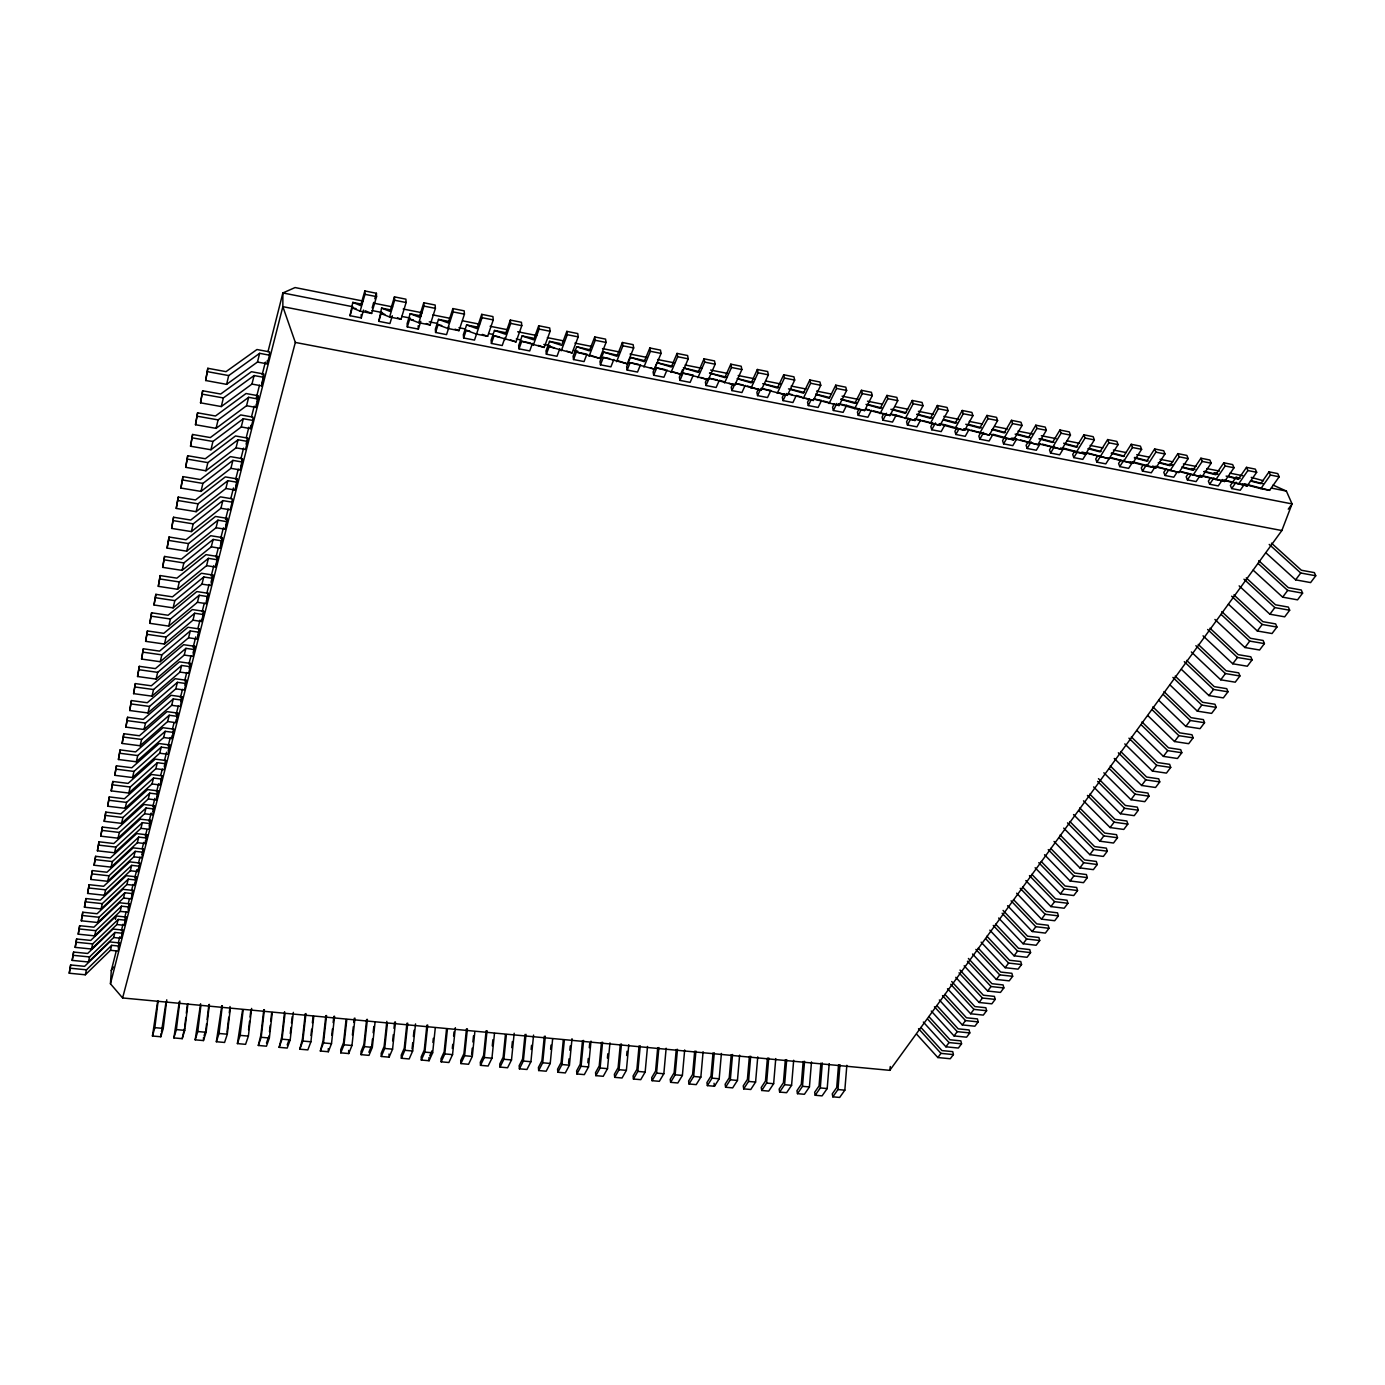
<?xml version="1.0" encoding="UTF-8"?>
<svg xmlns="http://www.w3.org/2000/svg" width="1385" height="1385" viewBox="0 0 1385 1385"><rect width="100%" height="100%" fill="white"/><g stroke="black" fill="none" stroke-linecap="round" stroke-linejoin="round"><path stroke-width="1.5" d="M293.343 1012.366L290.192 1039.91L287.197 1048.064L279.129 1047.337L281.692 1037.105L284.6 1011.691M269.469 355.183L269.504 351.877L256.969 349.522L226.015 371.647L207.819 368.289L205.672 380.511L226.603 384.355L257.471 362.039L259.653 353.331L269.469 355.183L267.27 363.874L257.471 362.039M272.291 1012.522L269.348 1038.023L266.457 1046.194L258.32 1045.467L260.83 1035.201L263.791 1009.734M267.27 363.874L267.288 360.567M261.678 385.861L263.877 374.019L251.447 371.717L220.682 394.032L202.66 390.778L200.531 402.827L221.288 406.567L251.966 384.078L261.678 385.861L263.444 375.733M258.32 399.088L258.354 395.764L246.045 393.53L215.471 416.002L197.588 412.834L195.493 424.728L216.077 428.363L246.565 405.718L248.659 397.322L258.32 399.088L256.19 407.467L246.565 405.718M252.884 420.434L252.936 417.127L240.713 414.929L210.33 437.573L192.602 434.474L190.541 446.23L210.953 449.761L241.25 426.978L243.31 418.737L252.884 420.434L250.806 428.657L241.25 426.978M256.19 407.467L256.225 404.143M250.806 428.657L250.858 425.351M251.62 1008.418L248.382 1036.119L245.578 1044.342L237.406 1043.597L242.6 1009.873M247.551 441.417L247.621 438.093L235.502 435.963L205.292 458.747L187.719 455.734L185.694 467.334L205.915 470.779L236.039 447.84L238.047 439.755L247.551 441.417L245.509 449.484L236.039 447.84M242.323 462.019L242.392 458.695L230.36 456.617L200.358 479.539L182.924 476.613L180.916 488.057L200.981 491.415L230.914 468.338L232.888 460.391L242.323 462.019L240.298 469.948L230.914 468.338M237.181 482.257L237.25 478.933L225.322 476.907L195.493 499.968L178.215 497.111L176.241 508.416L196.133 511.688L225.876 488.49L227.832 480.682L237.181 482.257L235.19 490.048L225.876 488.49M240.298 469.948L242.392 458.695M235.19 490.048L237.25 478.933M230.325 1008.557L227.296 1034.214L224.578 1042.455L216.354 1041.728L221.79 1005.752M232.126 502.149L232.195 498.825L220.371 496.851L190.732 520.033L173.575 517.246L171.636 528.412L191.355 531.598L220.925 508.278L222.846 500.608L232.126 502.149L230.17 509.801L220.925 508.278M225.236 529.226L227.244 518.371L215.506 516.449L186.04 539.752L169.039 537.016L167.1 548.062L186.681 551.161L216.06 527.737L217.947 520.189L227.157 521.695L225.236 529.226L216.06 527.737M227.157 521.695L227.244 518.371M220.388 548.304L222.362 537.588L210.71 535.718L181.435 559.107L164.573 556.458L162.668 567.365L182.076 570.378L211.282 546.85L220.388 548.304L220.475 544.998M215.627 567.071L217.566 556.476L206.019 554.641L176.899 578.151L160.175 575.571L158.305 586.34L177.557 589.283L206.59 565.651L208.408 558.363L217.462 559.782L215.627 567.071L206.59 565.651M200.6 1003.744L195.181 1039.823L203.456 1040.568L203.543 1037.4M217.462 559.782L217.566 556.476M212.753 578.359L212.857 575.035L201.396 573.269L172.467 596.848L155.864 594.338L154.012 604.985L173.108 607.859L201.968 584.141L203.768 576.974L212.753 578.359L210.935 585.509L201.968 584.141M206.313 603.652L208.217 593.299L196.843 591.568L168.087 615.252L151.606 612.793L149.788 623.319L168.745 626.107L197.432 602.319L206.313 603.652L206.434 600.346M201.777 621.501L203.664 611.27L192.376 609.573L163.776 633.326L147.433 630.937L145.633 641.342L164.451 644.06L192.965 620.186L194.696 613.243L203.543 614.576L201.777 621.501L192.965 620.186M203.543 614.576L203.664 611.27M197.328 639.056L199.163 628.928L187.962 627.284L159.552 651.123L143.347 648.786L141.564 659.07L160.227 661.718L188.568 637.775L190.264 630.954L199.059 632.235L197.328 639.056L188.568 637.775M205.672 380.511L207.819 368.289M199.059 632.235L199.163 628.928M200.531 402.827L202.66 390.778M194.644 649.617L194.766 646.31L183.634 644.7L155.397 668.609L139.296 666.341L137.548 676.503L156.072 679.083L184.24 655.07L185.919 648.353L194.644 649.617L192.93 656.317L184.24 655.07M179.288 1001.736L173.887 1037.919L182.214 1038.663L184.517 1028.276M190.299 666.704L190.42 663.415L179.392 661.84L151.311 685.8L135.332 683.601L133.601 693.643L151.986 696.153L179.981 672.089L181.643 665.475L190.299 666.704L188.62 673.3L179.981 672.089M186.023 683.532L186.144 680.243L175.202 678.702L147.277 702.732L131.436 700.568L129.723 710.505L147.953 712.963L175.808 688.83L177.418 682.338L186.023 683.532L184.361 690.024L175.808 688.83M195.493 424.728L197.588 412.834M177.661 716.391L177.799 713.102L167.014 711.63L139.418 735.764L123.819 733.721L122.14 743.433L140.11 745.771L167.637 721.533L169.195 715.249L177.661 716.391L176.068 722.676L167.637 721.533M190.541 446.23L192.602 434.474M181.816 700.083L181.937 696.793L171.065 695.305L143.313 719.386L127.593 717.274L125.896 727.108L144.005 729.497L171.688 705.311L173.281 698.923L181.816 700.083L180.189 706.471L171.688 705.311M173.592 732.423L173.731 729.133L163.014 727.714L135.591 751.899L120.097 749.891L118.435 759.499L136.284 761.785L163.638 737.512L165.179 731.315L173.592 732.423L172.017 738.603L163.638 737.512M157.682 1001.061L152.454 1036.015L160.833 1036.759L160.972 1033.574M176.068 722.676L176.207 719.386M185.694 467.334L187.719 455.734M169.576 748.212L169.732 744.94L159.085 743.537L131.817 767.757L116.444 765.818L114.799 775.323L132.51 777.539L159.708 753.232L161.231 747.121L169.576 748.212L168.018 754.306L159.708 753.232M180.916 488.057L182.924 476.613M172.017 738.603L172.155 735.331M161.733 779.08L161.889 775.808L151.398 774.475L124.442 798.764L109.294 796.912L107.684 806.226L125.135 808.321L152.021 783.962L153.51 778.041L161.733 779.08L160.227 784.983L152.021 783.962M165.629 763.758L165.785 760.486L155.207 759.136L128.095 783.391L112.826 781.486L111.215 790.887L128.788 793.051L155.847 768.71L157.336 762.702L165.629 763.758L164.105 769.766L155.847 768.71M176.241 508.416L178.215 497.111M148.282 798.972L156.418 799.976L158.063 790.887L147.641 789.588L120.841 813.913L105.797 812.112L104.221 821.305L121.534 823.365L148.282 798.972L149.736 793.138L157.89 794.159L158.063 790.887M160.227 784.983L161.889 775.808M171.636 528.412L173.575 517.246M154.116 808.996L154.289 805.741L143.953 804.495L117.292 828.819L102.351 827.07L100.793 836.176L117.985 838.185L144.577 813.757L146.014 808.026L154.116 808.996L152.662 814.726L144.577 813.757M167.1 548.062L169.039 537.016M158.305 586.34L160.175 575.571M146.741 838.046L146.914 834.809L136.717 833.597L110.367 857.973L95.634 856.311L94.111 865.227L111.06 867.131L137.357 842.686L138.742 837.111L146.741 838.046L145.321 843.603L137.357 842.686M150.411 823.625L150.567 820.387L140.3 819.158L113.795 843.517L98.976 841.786L97.417 850.805L114.505 852.762L140.941 828.334L142.361 822.673L150.411 823.625L148.974 829.286L140.941 828.334M162.668 567.365L164.573 556.458M154.012 604.985L155.864 594.338M143.122 852.242L143.313 849.005L133.185 847.845L106.974 872.238L92.345 870.594L90.839 879.44L107.666 881.293L133.826 856.83L135.193 851.342L143.122 852.242L141.737 857.731L133.826 856.83M145.321 843.603L145.494 840.366M126.901 884.496L134.709 885.361L136.249 876.809L126.26 875.701L100.343 900.111L85.922 898.553L84.45 907.21L101.053 908.975L126.901 884.496L128.234 879.163L136.076 880.029L136.249 876.809M149.788 623.319L151.606 612.793M138.206 871.65L139.746 863.011L129.688 861.868L103.633 886.279L89.107 884.686L87.619 893.429L104.342 895.247L130.328 870.767L138.206 871.65L138.379 868.412M129.203 907.019L129.394 903.816L119.543 902.76L93.903 927.171L79.672 925.699L78.235 934.183L94.613 935.862L120.183 911.382L121.482 906.188L129.203 907.019L127.887 912.196L120.183 911.382M123.525 898.034L131.281 898.882L132.804 890.399L122.867 889.326L97.106 913.736L82.771 912.23L81.317 920.8L97.816 922.514L123.525 898.034L124.823 892.771L132.614 893.619L132.804 890.399M145.633 641.342L147.433 630.937M122.538 933.248L122.728 930.062L112.999 929.041L87.653 953.469L73.613 952.066L72.193 960.394L88.363 961.986L113.657 937.506L114.92 932.469L122.538 933.248L121.257 938.286L113.657 937.506M137.548 676.503L139.296 666.341M124.546 925.336L126.035 917.026L116.253 915.987L90.752 940.415L76.625 938.978L75.188 947.375L91.462 949.019L116.894 924.539L124.546 925.336L124.737 922.133M141.564 659.07L143.347 648.786M119.283 946.094L119.474 942.908L109.796 941.921L84.589 966.332L70.652 964.964L69.25 973.222L85.299 974.78L110.454 950.3L111.7 945.332L119.283 946.094L118.019 951.062L110.454 950.3M133.601 693.643L135.332 683.601M121.257 938.286L122.728 930.062M1273.057 485.079L1286.388 491.069L1292.049 503.915L1281.852 530.542L889.793 1070.345L122.607 997.962L110.454 983.783L111.285 970.591L116.132 951.46M125.896 727.108L127.593 717.274M129.723 710.505L131.436 700.568M122.14 743.433L123.819 733.721M114.799 775.323L116.444 765.818M118.435 759.499L120.097 749.891M107.684 806.226L109.294 796.912M111.215 790.887L112.826 781.486M104.221 821.305L105.797 812.112M97.417 850.805L98.976 841.786M100.793 836.176L102.351 827.07M90.839 879.44L92.345 870.594M94.111 865.227L95.634 856.311M84.45 907.21L85.922 898.553M87.619 893.429L89.107 884.686M75.188 947.375L76.625 938.978M78.235 934.183L79.672 925.699M81.317 920.8L82.771 912.23M69.25 973.222L70.652 964.964M72.193 960.394L73.613 952.066M820.907 1063.109L819.054 1085.944L814.657 1092.298L815.211 1095.258L822.084 1095.881L827.191 1088.558L829.217 1063.628M838.548 1064.771L836.713 1087.554L832.264 1093.873L832.835 1096.833L839.674 1097.439L844.833 1090.168L846.841 1065.29M832.835 1096.833L837.96 1089.545L839.968 1064.649M803.179 1061.429L801.292 1084.334L796.946 1090.705L797.483 1093.665L804.408 1094.289L809.429 1086.948L811.489 1061.949M797.483 1093.665L802.486 1086.325L804.564 1061.308M815.211 1095.258L820.284 1087.935L822.309 1062.97M767.411 1058.053L765.455 1081.079L761.231 1087.502L761.733 1090.48L768.727 1091.103L773.644 1083.711L775.756 1058.573M785.347 1059.75L783.425 1082.706L779.149 1089.112L779.651 1092.072L786.611 1092.696L791.579 1085.338L793.674 1060.269M779.651 1092.072L784.602 1084.697L786.697 1059.612M749.389 1056.357L747.398 1079.434L743.243 1085.875L743.71 1088.87L750.757 1089.493L755.587 1082.066L757.751 1056.876M743.71 1088.87L748.523 1081.443L750.687 1056.218M761.733 1090.48L766.615 1083.07L768.744 1057.915M713.033 1052.912L710.972 1076.128L706.921 1082.62L707.371 1085.615L714.487 1086.255L719.196 1078.776L721.412 1053.448M731.263 1054.643L729.237 1077.79L725.134 1084.247L725.584 1087.242L732.665 1087.883L737.443 1080.438L739.625 1055.162M725.584 1087.242L730.328 1079.781L732.544 1054.487M694.699 1051.18L692.604 1074.448L688.622 1080.975L689.038 1083.988L696.205 1084.628L700.845 1077.114L703.095 1051.717M689.038 1083.988L693.66 1076.457L695.928 1051.042M707.371 1085.615L712.046 1078.136L714.279 1052.773M657.719 1047.701L655.572 1071.09L651.694 1077.651L652.093 1080.681L659.329 1081.321L663.831 1073.756L666.15 1048.22M676.261 1049.449L674.131 1072.769L670.219 1079.313L670.617 1082.326L677.819 1082.983L682.389 1075.435L684.675 1049.968M670.617 1082.326L675.153 1074.795L677.473 1049.293M639.074 1045.935L636.892 1069.393L633.083 1075.989L633.447 1079.019L640.736 1079.659L645.15 1072.077L647.522 1046.454M633.447 1079.019L637.844 1071.401L640.234 1045.779M652.093 1080.681L656.559 1073.098L658.896 1047.527M607.409 1058.071L607.807 1053.777M601.454 1042.386L599.22 1065.965L595.533 1072.613L595.862 1075.643L603.237 1076.301L607.513 1068.666L609.954 1042.905M620.324 1044.169L618.108 1067.679L614.369 1074.31L614.715 1077.34L622.038 1077.997L626.384 1070.363L628.79 1044.688M614.715 1077.34L619.043 1069.705L621.449 1043.996M626.643 1055.526L627.041 1051.267M582.496 1040.585L580.211 1064.234L576.61 1070.917L576.922 1073.964L584.314 1074.621L588.521 1066.935L590.997 1041.122M576.922 1073.964L581.094 1066.26L583.587 1040.412M587.846 1062.762L588.261 1058.469M589.283 1047.735L589.698 1043.442M595.862 1075.643L600.12 1067.991L602.579 1042.212M550.607 1049.207L551.005 1045.121M544.322 1036.257L541.899 1060.754L538.419 1067.471L538.678 1070.536L546.175 1071.211L550.226 1063.472L552.632 1038.958M563.297 1040.1L561.115 1062.503L557.566 1069.203L557.861 1072.25L565.305 1072.925L569.425 1065.203L572.005 1038.715M557.861 1072.25L561.964 1064.528L564.336 1040.048M568.577 1063.178L568.993 1058.867M569.824 1050.263L570.256 1045.952M525.019 1034.439L522.578 1059.006L519.15 1065.74L519.41 1068.822L526.941 1069.48L530.922 1061.724L533.571 1035.08M519.41 1068.822L523.357 1061.031L526.023 1034.37M531.13 1049.466L531.546 1045.363M538.678 1070.536L542.712 1062.78L545.326 1036.205M505.421 1034.647L503.136 1057.24L499.777 1064.009L500.02 1067.073L507.585 1067.766L511.498 1059.958L514.181 1033.245M500.02 1067.073L503.88 1059.265L506.373 1034.595M511.758 1047.666L512.381 1041.52M474.865 1031.617L472.302 1056.409L468.563 1064.269L460.893 1063.576L464.616 1055.716L467.386 1028.83M471.61 1054.366L472.233 1048.185M472.874 1041.987L473.514 1035.807M486.118 1030.752L483.59 1055.457L480.301 1062.26L480.508 1065.342L488.126 1066.017L491.952 1058.192L494.48 1033.47M480.508 1065.342L484.3 1057.499L487.053 1030.682M492.264 1045.865L492.904 1039.702M446.524 1029.107L444.152 1051.873L441.001 1058.729L441.174 1061.828L448.878 1062.503L452.549 1054.626L455.353 1027.687M441.174 1061.828L444.81 1053.916L447.407 1029.02M452.306 1048.445L452.739 1044.307M453.587 1036.032L454.02 1031.894M466.485 1028.899L463.923 1053.673L460.703 1060.494L460.893 1063.576M412.055 1048.947L412.73 1042.715M413.388 1036.482L414.063 1030.232M406.913 1023.255L404.247 1048.237L401.234 1055.162L401.373 1058.261L409.164 1058.954L412.661 1051.007L415.552 1023.913M426.892 1025.142L424.26 1050.055L421.178 1056.945L421.317 1060.044L429.073 1060.737L432.657 1052.808L435.288 1027.878M421.317 1060.044L424.883 1052.115L427.74 1025.073M432.899 1042.472L433.332 1038.334M386.83 1021.368L384.112 1046.419L381.187 1053.344L381.291 1056.461L389.133 1057.17L392.561 1049.189L395.487 1022.026M381.291 1056.461L384.684 1048.462L387.402 1023.376M392.648 1040.879L393.323 1034.612M393.998 1028.362L394.673 1022.113M401.373 1058.261L404.835 1050.297L407.744 1023.186M366.627 1019.447L363.874 1044.567L361.018 1051.544L361.104 1054.66L368.981 1055.37L372.323 1047.354L375.058 1022.199M361.104 1054.66L364.393 1046.627L367.389 1019.36M371.786 1045.294L372.461 1039.027M373.154 1032.743L373.829 1026.475M331.725 1035.287L332.435 1028.968M333.144 1022.667L333.837 1016.348M325.856 1015.603L323.017 1040.862L320.35 1051.025L328.332 1051.734L331.5 1043.649L334.564 1016.261M346.077 1019.637L343.515 1042.732L340.727 1049.709L340.779 1052.842L348.726 1053.552L351.963 1045.502L354.993 1018.183M340.779 1052.842L343.999 1044.775L346.804 1019.55M352.396 1035.062L353.314 1026.666M353.781 1022.476L354.248 1018.287M305.289 1013.647L302.415 1038.992L299.801 1049.189L307.834 1049.899L310.915 1041.78L313.772 1016.434M299.801 1049.189L302.848 1041.053L305.964 1013.56M310.95 1035.495L311.66 1029.176M312.369 1022.84L313.079 1016.521M320.35 1051.025L323.484 1042.922L326.548 1015.499M279.129 1047.337L282.073 1039.166L284.998 1013.716M290.279 1033.608L290.988 1027.272M291.473 1023.03L292.2 1016.694M248.556 1029.799L249.542 1021.282M250.044 1017.023L250.789 1010.652M258.32 1045.467L261.194 1037.278L264.397 1009.63M269.469 1031.704L270.214 1025.35M270.698 1021.109L271.685 1012.625M216.354 1041.728L219.038 1033.47L222.327 1005.649M227.001 1032.137L228.767 1017.196M229.269 1012.937L230.031 1006.531M237.406 1043.597L240.176 1035.374L243.171 1009.769M195.181 1039.823L197.778 1031.531L200.86 1005.787M205.828 1030.215L206.59 1023.792M207.092 1019.516L208.893 1004.54M203.456 1040.568L206.088 1032.292L209.412 1004.419M166.061 1001.857L161.491 1031.756M160.833 1036.759L163.257 1028.414L166.754 999.814M173.887 1037.919L176.38 1029.592L179.842 1001.043M184.776 1026.129L185.815 1017.542M186.317 1013.249L187.356 1004.662M182.214 1038.663L184.742 1030.353L187.927 1003.883M152.454 1036.015L154.843 1027.653L158.098 1001.061M889.793 1070.345L890.278 1066.519M85.299 974.78L86.493 969.812L111.7 945.332M88.363 961.986L89.575 956.948L114.92 932.469M91.462 949.019L92.691 943.912L118.175 919.432L125.845 920.229M94.613 935.862L95.859 930.685L121.482 906.188M97.816 922.514L99.062 917.268L124.823 892.771M101.053 908.975L102.317 903.643L128.234 879.163M104.342 895.247L105.641 889.828L131.679 865.348L139.573 866.248M107.666 881.293L108.982 875.805L135.193 851.342M111.06 867.131L112.393 861.557L138.742 837.111M114.505 852.762L115.855 847.101L142.361 822.673M117.985 838.185L119.37 832.437L146.014 808.026M121.534 823.365L122.936 817.531L149.736 793.138M125.135 808.321L126.554 802.4L153.51 778.041M128.788 793.051L130.225 787.026L157.336 762.702M132.51 777.539L133.964 771.428L161.231 747.121M136.284 761.785L137.756 755.569L165.179 731.315M140.11 745.771L141.616 739.452L169.195 715.249M144.005 729.497L145.529 723.074L173.281 698.923M147.953 712.963L149.511 706.437L177.418 682.338M151.986 696.153L153.562 689.54L181.643 665.475M156.072 679.083L157.682 672.348L185.919 648.353M160.227 661.718L161.855 654.863L190.264 630.954M164.451 644.06L166.113 637.1L194.696 613.243M168.745 626.107L170.442 619.026L199.18 595.256L208.114 596.623M173.108 607.859L174.839 600.64L203.768 576.974M177.557 589.283L179.306 581.942L208.408 558.363M182.076 570.378L183.859 562.933L213.134 539.44L222.275 540.912M186.681 551.161L188.498 543.578L217.947 520.189M191.355 531.598L193.207 523.876L222.846 500.608M196.133 511.688L198.003 503.828L227.832 480.682M200.981 491.415L202.903 483.417L232.888 460.391M205.915 470.779L207.871 462.625L238.047 439.755M210.953 449.761L212.926 441.469L243.31 418.737M216.077 428.363L218.086 419.897L248.659 397.322M221.288 406.567L223.349 397.945L254.096 375.543L263.843 377.343M226.603 384.355L228.698 375.577L259.653 353.331M115.405 919.398L116.253 915.987M116.894 924.539L118.175 919.432M130.328 870.767L131.679 865.348M197.432 602.319L199.18 595.256M211.282 546.85L213.134 539.44M251.966 384.078L254.096 375.543M118.244 943.081L119.837 936.779M121.43 930.495L123.023 924.211M124.615 917.909L126.225 911.624M128.338 903.228L129.411 899.038M131.523 890.642L133.116 884.357M134.709 878.055L136.838 869.676M138.431 863.392L140.023 857.09M142.153 848.711L143.746 842.409M145.338 836.124L146.931 829.823M149.043 821.443L151.173 813.047M152.765 806.762L154.895 798.366M156.488 792.081L158.617 783.685M160.729 775.306L162.322 769.004M164.451 760.625L166.581 752.228M168.174 745.944L170.286 737.547M172.415 729.168L174.008 722.866M176.137 714.487L178.249 706.09M180.379 697.711L182.508 689.315M184.638 680.918L186.75 672.539M188.879 664.142L191.009 655.763M193.121 647.366L195.787 636.875M197.899 628.496L200.029 620.099M202.158 611.72L204.27 603.323M206.936 592.849L209.066 584.453M211.178 576.056L213.844 565.582M215.956 557.185L218.086 548.806M220.734 538.315L223.4 527.823M225.513 519.444L228.179 508.953M230.828 498.462L233.476 487.987M235.606 479.591L238.272 469.099M240.921 458.625L243.57 448.134M246.236 437.643L248.884 427.169M251.533 416.677L254.199 406.186M256.312 397.807L259.497 385.22M262.163 374.729L265.349 362.143M267.998 351.669L282.869 292.945L295.074 287.561L362.922 301.03M118.21 947.877L119.474 942.908M125.169 920.436L126.035 917.026M128.078 908.993L129.394 903.816M141.911 854.493L143.313 849.005M145.962 838.514L146.914 834.809M149.13 826.031L150.567 820.387M152.835 811.471L154.289 805.741M164.261 766.494L165.785 760.486M168.174 751.034L169.732 744.94M172.692 733.271L173.731 729.133M176.743 717.291L177.799 713.102M180.725 701.589L181.937 696.793M184.915 685.108L186.144 680.243M189.156 668.349L190.42 663.415M193.052 653.01L194.766 646.31M206.867 598.58L208.217 593.299M211.039 582.202L212.857 575.035M220.942 543.145L221.894 539.44M246.08 444.152L247.621 438.093M256.762 402.048L257.835 397.859M131.281 898.882L132.614 893.619M134.709 885.361L136.076 880.029M156.418 799.976L157.89 794.159M110.454 983.783L282.852 306.656L282.869 292.945L352.881 306.76M122.607 997.962L295.334 342.441L282.852 306.656L1292.049 503.915M362.16 304.267L352.777 302.397L350.041 315.711L361.295 317.909L363.545 310.084M350.041 315.711L352.275 307.868L356.032 308.613M352.275 307.868L360.135 311.175L371.647 313.443L376.547 296.632L376.408 293.274L364.826 290.954L360.654 305.583L352.777 302.397M360.135 311.175L364.965 294.33L364.826 290.954M372.167 307.868L373.76 302.397M374.816 298.745L376.408 293.274M390.899 309.946L381.585 308.111L378.798 321.337L389.947 323.536L392.284 315.763M378.798 321.337L381.1 313.547L384.822 314.291M381.1 313.547L389.6 316.992L401.027 319.243L406.099 302.536L405.909 299.177L394.431 296.875L390.085 311.417L381.585 308.111M389.6 316.992L394.604 300.233L394.431 296.875M421.23 315.953L410.15 313.772L407.121 323.657L407.311 326.929L418.357 329.093L420.78 321.372M407.311 326.929L409.683 319.191L413.388 319.918M409.683 319.191L418.807 322.74L430.146 324.973L435.392 308.388L435.15 305.029L423.775 302.761L419.291 317.182L410.15 313.772M418.807 322.74L424 306.102L423.775 302.761M204.114 1035.599L205.257 1031.998M449.467 321.545L438.491 319.381L435.34 329.197L435.582 332.469L446.541 334.633L449.034 326.947M435.582 332.469L438.041 324.782L441.711 325.51M438.041 324.782L447.788 328.453L459.006 330.651L464.442 314.17L464.165 310.829L452.878 308.578L448.238 322.913L438.491 319.381M447.788 328.453L453.137 311.919L452.878 308.578M477.479 327.102L466.589 324.938L463.352 334.703L463.629 337.975L474.501 340.104L482.049 317.684L481.72 314.343L492.922 316.576L493.25 319.918L487.641 336.295L476.509 334.114L466.156 330.322L463.629 337.975M481.72 314.343L476.942 328.591L466.589 324.938M505.265 332.608L494.462 330.461L491.121 340.173L491.433 343.428L502.218 345.54L504.867 337.957M491.433 343.428L494.047 335.828L499.466 336.901M494.047 335.828L516.034 341.887L521.799 325.631L521.435 322.289L510.338 320.073L505.404 334.218L494.462 330.461M504.988 339.723L510.701 323.415L510.338 320.073M266.474 1043.043L268.984 1035.945M532.827 338.061L522.093 335.932L518.665 345.575L519.029 348.83L529.728 350.942L532.446 343.411M519.029 348.83L521.712 341.281L530.663 343.047M521.712 341.281L544.201 347.445L550.122 331.275L549.707 327.951L538.713 325.752L533.623 339.81L522.093 335.932M533.242 345.28L539.111 329.076L538.713 325.752M287.197 1044.913L289.136 1039.616M560.146 343.48L549.516 341.368L545.984 350.942L546.383 354.196L556.995 356.274L559.8 348.795M546.383 354.196L549.152 346.7L554.467 347.756M549.152 346.7L572.109 352.933L578.203 336.884L577.753 333.56L566.829 331.379L561.617 345.35L549.516 341.368M561.254 350.803L567.279 334.703L566.829 331.379M590.945 350.024L576.714 346.752L573.096 356.274L573.528 359.529L584.054 361.589L586.201 356.014M573.528 359.529L576.368 352.067L586.928 354.144M576.368 352.067L599.809 358.403L606.059 342.441L605.557 339.117L594.736 336.953L589.369 350.838L576.714 346.752M589.04 356.274L595.221 340.277L594.736 336.953M617.987 355.374L603.687 352.102L599.982 361.554L600.449 364.809L610.906 366.852L613.832 359.459M600.449 364.809L603.375 357.399L609.642 358.628M603.375 357.399L627.266 363.805L633.672 347.947L633.135 344.64L622.402 342.493L616.914 356.274L603.687 352.102M616.585 361.693L622.921 345.8L622.402 342.493M644.821 360.689L630.452 357.399L626.661 366.8L627.163 370.037L637.533 372.063L640.528 364.722M627.163 370.037L630.14 362.68L638.45 364.324M630.14 362.68L654.499 369.172L661.06 353.417L660.472 350.111L649.842 347.981L644.215 361.675L630.452 357.399M643.904 367.077L650.396 351.288L649.842 347.981M368.895 1052.254L371.059 1047.025M672.729 366.35L656.992 362.662L653.114 371.994L653.668 375.231L663.934 377.239L667.016 369.951M653.668 375.231L656.715 367.925L664.956 369.535M656.715 367.925L681.524 374.487L688.224 358.836L687.601 355.53L677.057 353.417L671.292 367.042L656.992 362.662M671.015 372.426L677.663 356.724L677.057 353.417M682.545 369.726L679.36 377.153L679.948 380.39L690.145 382.381L693.279 375.127L683.065 373.119L679.948 380.39M683.065 373.119L708.306 379.767L715.162 364.22L714.504 360.914L704.03 358.819L698.161 372.357L683.342 367.873L699.183 371.595M697.884 377.724L704.688 362.126L704.03 358.819M707.025 378.59L705.398 382.277L706.021 385.497L716.132 387.488L719.352 380.269L725.169 382.052M706.021 385.497L709.207 378.278L717.326 379.871M709.207 378.278L734.898 385.013L741.893 369.553L741.183 366.246L730.813 364.168L724.805 377.62L709.466 373.05L727.367 377.361M724.545 382.97L731.488 367.475L730.813 364.168M732.89 383.68L731.228 387.35L731.903 390.57L741.927 392.544L745.199 385.376M429.696 1055.924L432.016 1050.765M731.903 390.57L734.327 385.186M743.191 384.978L735.141 383.385L761.248 390.206L768.398 374.833L767.654 371.544L757.353 369.483L751.224 382.849L737.357 378.763M750.999 388.181L758.08 372.773L757.353 369.483M758.565 388.752L756.868 392.388L757.56 395.608L767.515 397.547L770.856 390.432L760.884 388.458L787.407 395.348L794.678 380.079L793.917 376.807L783.702 374.764L777.435 388.042L763.135 383.87M757.56 395.608L760.053 390.241M777.227 393.34L784.447 378.036L783.702 374.764M784.031 393.773L782.3 397.391L783.027 400.594L792.913 402.533L796.306 395.452L801.984 397.131M783.027 400.594L786.403 393.496M788.273 394.05L813.341 400.455L820.768 385.29L819.955 382.018L809.827 379.992L803.438 393.184L788.481 388.873M803.248 398.482L810.623 383.264L809.827 379.992M809.29 398.741L807.542 402.342L808.303 405.545L818.102 407.467L821.565 400.438L813.705 398.88M808.303 405.545L810.883 400.265M813.67 399.053L839.085 405.528L846.633 390.449L845.785 387.177L835.744 385.168L829.251 398.291L815.765 394.431M829.061 403.554L836.557 388.441L835.744 385.168M834.359 403.693L832.575 407.277L833.372 410.462L843.101 412.366L846.616 405.372L864.621 410.566L872.29 395.573L871.407 392.301L861.435 390.31L854.839 403.347L840.989 399.434M833.372 410.462L836.869 403.45M838.86 404.022L854.683 408.61L862.301 393.582L861.435 390.31M859.237 408.592L857.419 412.159L858.25 415.344L867.91 417.231L871.494 410.289M858.25 415.344L860.916 410.116M865.867 409.544L889.949 415.552L897.757 400.663L896.839 397.391L886.954 395.418L880.219 408.367L866.023 404.385M880.081 413.613L887.854 398.672L886.954 395.418M883.924 413.457L882.072 417.006L882.938 420.192L892.511 422.061L896.164 415.154L901.825 416.746M882.938 420.192L886.556 413.249M890.728 414.444L915.069 420.503L923.016 405.701L922.064 402.446L912.248 400.473L905.409 413.353L890.849 409.302M905.288 418.582L913.182 403.727L912.248 400.473M908.422 418.287L906.552 421.802L907.435 424.987L916.939 426.857L920.644 419.984L914.931 418.859M907.435 424.987L910.205 419.828M914.948 419.188L940 425.42L948.067 410.704L947.08 407.45L937.351 405.493L930.408 418.305L916.991 414.6M930.304 423.498L938.32 408.748L937.351 405.493M932.728 423.083L930.824 426.58L931.759 429.748L941.177 431.601L944.934 424.762L964.739 430.285L972.928 415.656L971.906 412.418L962.246 410.479L955.2 423.204L943.427 419.984M931.759 429.748L935.481 422.91M939.411 424L955.113 428.398L963.25 413.734L962.246 410.479M956.845 427.844L954.923 431.306L955.875 434.492L965.241 436.327L969.05 429.523L965.293 428.779M955.875 434.492L958.714 429.385M963.683 428.796L989.288 435.115L997.598 420.573L996.542 417.335L986.968 415.431L979.801 428.069L965.76 424.26M111.285 970.591L113.345 966.972M979.732 433.245L987.99 418.668L986.968 415.431M980.788 432.553L978.831 436.015L979.818 439.183L989.115 441.001L992.976 434.249L1013.63 439.911L1022.061 425.472L1020.987 422.235L1011.483 420.33L1004.229 432.899L991.937 429.575M979.818 439.183L983.662 432.414M1004.558 437.245L1002.567 440.672L1003.588 443.841L1012.799 445.641L1016.728 438.924L1013.024 438.197M989.808 434.111L1004.16 438.058L1012.539 423.568L1011.483 420.33M1003.588 443.841L1006.514 438.785M1011.292 438.145L1037.798 444.672L1046.35 430.302L1045.242 427.082L1035.807 425.195L1028.449 437.695L1015.136 434.128M1028.137 441.884L1026.112 445.312L1027.168 448.463L1036.309 450.246L1040.291 443.581M1028.397 442.819L1036.898 428.432L1035.807 425.195M1027.168 448.463L1031.115 441.763M1038.871 443.875L1061.776 449.398L1070.449 435.115L1069.307 431.895L1059.94 430.025L1052.479 442.456L1038.906 438.82M1051.544 446.507L1049.501 449.9L1050.574 453.051L1059.646 454.834L1063.68 448.186L1085.58 454.09L1094.358 439.893L1093.181 436.673L1083.884 434.821L1076.335 447.165L1064.476 444.031M1052.461 447.563L1061.066 433.245L1059.94 430.025M1050.574 453.051L1054.574 446.403M1074.76 451.077L1072.7 454.453L1073.808 457.604L1082.81 459.37L1086.896 452.774L1109.195 458.747L1081.893 452.064M1060.512 447.996L1076.318 452.272L1085.044 438.041L1083.884 434.821M1073.808 457.604L1076.837 452.635M1097.82 455.63L1095.725 458.989L1096.868 462.123L1105.801 463.871L1118.076 444.62L1116.881 441.417L1107.654 439.564L1100.002 451.856L1087.935 448.671M1096.868 462.123L1108.848 442.784L1107.654 439.564M1120.707 460.132L1118.595 463.473L1119.755 466.606L1128.636 468.355L1132.809 461.828L1155.886 467.94L1164.975 453.986L1163.729 450.783L1154.64 448.965L1146.797 461.101L1134.298 457.846M1109.16 457.742L1132.636 463.352L1141.621 449.329L1140.392 446.126L1131.233 444.291L1123.495 456.496L1111.203 453.276M1119.755 466.606L1123.91 460.08M1123.512 461.569L1132.463 447.494L1131.233 444.291M1143.421 464.616L1141.275 467.94L1142.469 471.073L1151.281 472.787L1154.449 467.922M1142.469 471.073L1146.676 464.564M1130.16 461.724L1146.832 466.156L1155.886 452.168L1154.64 448.965M1165.98 469.065L1163.798 472.372L1165.01 475.488L1173.77 477.202L1176.973 472.372M1152.493 466.104L1178.964 472.493L1188.174 458.608L1186.876 455.423L1177.873 453.622L1169.944 465.689L1158.293 462.659M1165.01 475.488L1168.213 470.64M1169.979 470.727L1179.154 456.808L1177.873 453.622M1188.347 473.48L1186.166 476.769L1187.395 479.868L1196.086 481.582L1200.414 475.159M1179.137 471.61L1201.868 476.994L1211.183 463.213L1209.867 460.01L1200.916 458.227L1192.9 470.225L1183.032 467.68M1187.395 479.868L1190.633 475.055M1192.97 475.245L1202.232 461.413L1200.916 458.227M1210.577 477.86L1208.361 481.114L1209.624 484.231L1218.246 485.927L1222.609 479.539M1199.722 475.54L1224.617 481.478L1234.018 467.766L1232.667 464.581L1223.803 462.798L1215.684 474.726L1203.669 471.644M1209.624 484.231L1213.97 477.842M1215.77 479.729L1225.136 465.983L1223.803 462.798M1239.419 478.015L1235.991 477.323L1230.399 485.46L1231.681 488.559L1240.25 490.238L1244.648 483.884L1269.578 490.342L1279.186 476.786L1277.784 473.601L1269.041 471.852L1260.765 483.642L1250.447 481.01M1231.681 488.559L1236.078 482.205M1222.107 479.954L1247.175 485.927L1256.68 472.285L1255.312 469.117L1246.5 467.351L1238.311 479.21L1226.106 476.076M1238.398 484.196L1247.868 470.536L1246.5 467.351M1242.276 483.798L1260.852 488.628L1270.426 475.038L1269.041 471.852M1288.258 509.178L1290.785 505.681M916.87 1034.422L937.853 1057.551L940.969 1053.379L953.417 1054.591L952.724 1051.63L941.939 1050.574L920.921 1027.462M923.328 1022.043L945.903 1046.8L949.054 1042.576L961.554 1043.823L960.844 1040.862L950.023 1039.771L928.833 1016.573M931.291 1011.067L954.04 1035.928L957.243 1031.652L969.812 1032.933L969.084 1029.955L958.195 1028.847L936.831 1005.562M939.342 999.97L962.281 1024.917L965.535 1020.589L978.156 1021.888L977.429 1018.91L966.488 1017.785L944.934 994.395M947.513 988.717L970.643 1013.768L973.932 1009.388L986.622 1010.721L985.86 1007.726L974.867 1006.566L951.703 981.532M955.771 977.325L979.091 1002.48L982.432 998.031L995.192 999.399L994.413 996.404L983.367 995.209L959.995 970.071M964.15 965.778L987.661 991.037L991.037 986.536L1003.865 987.938L1003.086 984.925L991.972 983.714L968.409 958.472M972.547 954.005L996.352 979.437L999.762 974.884L1012.66 976.304L1011.864 973.309L1000.697 972.062L978.243 948.136M981.134 942.164L1005.146 967.7L1008.609 963.077L1021.559 964.549L1020.745 961.536L1009.526 960.255L986.882 936.225M989.825 930.166L1014.062 955.806L1017.559 951.114L1030.578 952.62L1029.765 949.591L1018.477 948.292L995.642 924.176M998.654 918.013L1023.082 943.739L1026.631 938.995L1039.719 940.536L1038.889 937.506L1027.549 936.173L1003.069 910.447M1007.587 905.686L1032.24 931.516L1035.841 926.721L1048.999 928.296L1048.133 925.249L1036.742 923.882L1013.491 899.592M1016.642 893.204L1041.503 919.138L1045.156 914.273L1058.382 915.883L1057.517 912.836L1046.056 911.434L1022.597 887.041M1025.818 880.566L1050.903 906.586L1054.608 901.652L1067.904 903.297L1067.021 900.25L1055.508 898.813L1031.825 874.333M1035.114 867.737L1060.443 893.862L1064.182 888.858L1077.547 890.555L1076.647 887.491L1065.082 886.019L1041.191 861.453M1044.55 854.735L1070.103 880.964L1073.894 875.891L1087.329 877.623L1086.411 874.558L1074.777 873.052L1050.678 848.382M1054.02 841.474L1079.884 867.893L1083.745 862.751L1097.249 864.517L1096.314 861.453L1084.611 859.912L1060.131 834.982M1063.715 828.109L1089.822 854.632L1093.735 849.42L1107.308 851.221L1106.355 848.157L1094.583 846.581L1069.878 821.547M1073.548 814.57L1099.88 841.197L1103.845 835.899L1117.505 837.752L1116.535 834.67L1104.711 833.06L1079.763 807.94M1083.503 800.824L1110.095 827.555L1114.111 822.188L1127.84 824.092L1126.853 821.011L1114.96 819.349L1089.787 794.124M1093.613 786.905L1120.448 813.739L1124.533 808.286L1138.332 810.225L1137.327 807.143L1125.364 805.447L1098.461 778.63M1103.862 772.778L1130.956 799.699L1135.094 794.176L1148.979 796.167L1147.94 793.068L1135.925 791.354L1110.268 765.922M1114.25 758.443L1141.621 785.468L1145.811 779.876L1159.764 781.902L1158.708 778.803L1146.624 777.037L1120.725 751.518M1124.793 743.901L1152.424 771.047L1156.683 765.351L1170.723 767.428L1169.65 764.33L1157.496 762.529L1131.337 736.907M1136.895 730.501L1163.4 756.383L1167.728 750.618L1181.821 752.747L1180.73 749.649L1168.507 747.796L1141.95 721.931M1174.532 741.529L1178.912 735.677L1193.108 737.859L1188.694 743.693L1174.532 741.529L1147.767 715.543M1185.837 726.433L1190.286 720.494L1204.552 722.728L1200.068 728.649L1185.837 726.433L1158.795 700.36M1197.298 711.128L1201.816 705.086L1216.168 707.389L1211.615 713.396L1197.298 711.128L1169.996 684.952M1208.932 695.582L1213.52 689.453L1227.958 691.808L1223.336 697.901L1208.932 695.582L1181.353 669.301M1220.756 679.81L1225.413 673.577L1239.921 675.984L1235.23 682.182L1220.756 679.81L1191.342 651.954M1232.754 663.779L1237.48 657.477L1252.075 659.918L1247.314 666.22L1232.754 663.779L1203.046 635.836M1244.942 647.522L1249.737 641.099L1264.418 643.609L1259.588 649.998L1244.942 647.522L1214.905 619.459M1257.32 630.989L1262.202 624.479L1276.953 627.059L1272.036 633.534L1257.32 630.989L1228.408 604.172M1269.889 614.213L1274.841 607.599L1289.677 610.231L1284.691 616.827L1269.889 614.213L1239.142 585.872M1282.649 597.16L1287.686 590.443L1302.61 593.144L1297.537 599.844L1282.649 597.16L1253.131 570.135M1295.633 579.848L1300.74 573.009L1315.75 575.779L1310.608 582.583L1295.633 579.848L1265.786 552.719M953.417 1054.591L950.266 1058.746L937.853 1057.551M961.554 1043.823L958.368 1048.047L945.903 1046.8M969.812 1032.933L966.574 1037.192L954.04 1035.928M978.156 1021.888L974.884 1026.216L962.281 1024.917M986.622 1010.721L983.298 1015.101L970.643 1013.768M995.192 999.399L991.833 1003.831L979.091 1002.48M1003.865 987.938L1000.455 992.422L987.661 991.037M1012.66 976.304L1009.215 980.857L996.352 979.437M1021.559 964.549L1018.079 969.154L1005.146 967.7M1030.578 952.62L1027.047 957.295L1014.062 955.806M1039.719 940.536L1036.153 945.262L1023.082 943.739M1048.999 928.296L1045.363 933.092L1032.24 931.516M1058.382 915.883L1054.712 920.731L1041.503 919.138M1067.904 903.297L1064.182 908.231L1050.903 906.586M1077.547 890.555L1073.773 895.541L1060.443 893.862M1087.329 877.623L1083.503 882.678L1070.103 880.964M1097.249 864.517L1093.371 869.641L1079.884 867.893M1107.308 851.221L1103.378 856.432L1089.822 854.632M1117.505 837.752L1113.505 843.032L1099.88 841.197M1127.84 824.092L1123.789 829.442L1110.095 827.555M1138.332 810.225L1134.228 815.661L1120.448 813.739M1148.979 796.167L1144.806 801.673L1130.956 799.699M1159.764 781.902L1155.54 787.494L1141.621 785.468M1170.723 767.428L1166.43 773.107L1152.424 771.047M1181.821 752.747L1177.475 758.495L1163.4 756.383M154.843 1027.653L163.257 1028.414M176.38 1029.592L184.742 1030.353M197.778 1031.531L206.088 1032.292M219.038 1033.47L227.296 1034.214M240.176 1035.374L248.382 1036.119M261.194 1037.278L269.348 1038.023M282.073 1039.166L290.192 1039.91M302.848 1041.053L310.915 1041.78M323.484 1042.922L331.5 1043.649M343.999 1044.775L351.963 1045.502M364.393 1046.627L372.323 1047.354M384.684 1048.462L392.561 1049.189M404.835 1050.297L412.661 1051.007M424.883 1052.115L432.657 1052.808M444.81 1053.916L452.549 1054.626M464.616 1055.716L472.302 1056.409M484.3 1057.499L491.952 1058.192M503.88 1059.265L511.498 1059.958M523.357 1061.031L530.922 1061.724M542.712 1062.78L550.226 1063.472M561.964 1064.528L569.425 1065.203M581.094 1066.26L588.521 1066.935M600.12 1067.991L607.513 1068.666M619.043 1069.705L626.384 1070.363M637.844 1071.401L645.15 1072.077M656.559 1073.098L663.831 1073.756M675.153 1074.795L682.389 1075.435M693.66 1076.457L700.845 1077.114M712.046 1078.136L719.196 1078.776M730.328 1079.781L737.443 1080.438M748.523 1081.443L755.587 1082.066M766.615 1083.07L773.644 1083.711M784.602 1084.697L791.579 1085.338M802.486 1086.325L809.429 1086.948M820.284 1087.935L827.191 1088.558M837.96 1089.545L844.833 1090.168M70.393 968.236L86.493 969.812M73.37 955.338L89.575 956.948M76.383 942.25L92.691 943.912M79.43 928.989L95.859 930.685M82.529 915.52L99.062 917.268M85.68 901.86L102.317 903.643M88.865 887.993L105.641 889.828M92.103 873.918L108.982 875.805M95.392 859.635L112.393 861.557M98.733 845.127L115.855 847.101M102.126 830.411L119.37 832.437M105.554 815.453L122.936 817.531M109.051 800.27L126.554 802.4M112.601 784.845L130.225 787.026M116.219 769.177L133.964 771.428M119.872 753.267L137.756 755.569M123.594 737.097L141.616 739.452M127.385 720.667L145.529 723.074M131.229 703.961L149.511 706.437M135.124 686.995L153.562 689.54M139.106 669.734L157.682 672.348M143.14 652.179L161.855 654.863M147.243 634.347L166.113 637.1M151.415 616.204L170.442 619.026M155.674 597.749L174.839 600.64M159.985 578.982L179.306 581.942M164.382 559.869L183.859 562.933M168.866 540.444L188.498 543.578M173.419 520.656L193.207 523.876M178.042 500.522L198.003 503.828M182.768 480.024L202.903 483.417M187.581 459.145L207.871 462.625M192.463 437.885L212.926 441.469M197.449 416.244L218.086 419.897M202.522 394.188L223.349 397.945M207.698 371.699L228.698 375.577M295.334 342.441L1281.852 530.542M737.391 378.572L753.457 382.52M763.083 383.662L779.34 387.644M790.558 389.116L804.079 392.457M815.852 394.119L829.528 397.495M840.937 399.088L856.778 403.052M867.754 404.403L881.881 408.021M892.442 409.285L905.738 412.661M916.939 414.132L932.365 418.08M1169.234 464.113L1172.731 464.806M1191.654 468.545L1195.134 469.238M1217.363 473.635L1213.901 472.96L1217.969 473.999M371.976 310.534L382.589 312.629M401.685 316.403L410.168 318.065M429.263 321.839L437.747 323.519M458.972 327.708L465.325 328.955M488.663 333.577L492.904 334.408M516.241 339.013L520.483 339.844M543.82 344.467L550.191 345.713M573.528 350.318L577.77 351.167M1271.534 488.126L1286.388 491.069M466.156 330.322L469.792 331.05M788.394 393.894L792.358 394.673M838.825 403.831L846.616 405.372M865.677 409.129L869.555 409.908M890.399 414.011L896.164 415.154M939.272 423.654L944.934 424.762M854.683 408.61L864.621 410.566M955.113 428.398L964.739 430.285M1004.16 438.058L1013.63 439.911M1076.318 452.272L1085.58 454.09M1146.832 466.156L1155.886 467.94M1260.852 488.628L1269.578 490.342M364.965 294.33L376.547 296.632M394.604 300.233L406.099 302.536M424 306.102L435.392 308.388M453.137 311.919L464.442 314.17M482.049 317.684L493.25 319.918M510.701 323.415L521.799 325.631M539.111 329.076L550.122 331.275M567.279 334.703L578.203 336.884M595.221 340.277L606.059 342.441M622.921 345.8L633.672 347.947M650.396 351.288L661.06 353.417M677.663 356.724L688.224 358.836M704.688 362.126L715.162 364.22M731.488 367.475L741.893 369.553M758.08 372.773L768.398 374.833M784.447 378.036L794.678 380.079M810.623 383.264L820.768 385.29M836.557 388.441L846.633 390.449M862.301 393.582L872.29 395.573M887.854 398.672L897.757 400.663M913.182 403.727L923.016 405.701M938.32 408.748L948.067 410.704M963.25 413.734L972.928 415.656M987.99 418.668L997.598 420.573M1012.539 423.568L1022.061 425.472M1036.898 428.432L1046.35 430.302M1061.066 433.245L1070.449 435.115M1085.044 438.041L1094.358 439.893M1108.848 442.784L1118.076 444.62M1132.463 447.494L1141.621 449.329M1155.886 452.168L1164.975 453.986M1179.154 456.808L1188.174 458.608M1202.232 461.413L1211.183 463.213M1225.136 465.983L1234.018 467.766M1247.868 470.536L1256.68 472.285M1270.426 475.038L1279.186 476.786M373.517 303.125L392.596 306.916M403.191 309.028L422.286 312.802M432.882 314.914L449.848 318.273M462.555 320.801L479.522 324.177M490.117 326.271L507.083 329.647M517.678 331.759L536.757 335.534M547.369 337.646L564.318 341.004M574.931 343.116L591.88 346.492M602.492 348.587L619.441 351.963M630.054 354.058L647.003 357.434M657.615 359.529L674.564 362.905M685.177 364.999L702.126 368.375M710.609 370.055L727.575 373.431M738.17 375.525L755.137 378.901M765.732 380.996L780.569 383.939M791.181 386.051L806.018 388.995M816.613 391.107L831.45 394.05M842.063 396.162L859.012 399.521M867.495 401.2L882.332 404.16M895.056 406.671L907.781 409.198M918.376 411.31L933.213 414.253M943.826 416.366L958.662 419.309M969.258 421.404L981.982 423.931M994.707 426.459L1007.414 428.986M1018.027 431.099L1032.864 434.042M1041.347 435.721L1056.184 438.664M1066.779 440.776L1079.504 443.304M1090.099 445.399L1102.824 447.926M1113.419 450.038L1126.143 452.566M1136.739 454.661L1149.463 457.188M1160.059 459.301L1172.783 461.828M1183.396 463.923L1196.103 466.451M1206.716 468.563L1219.423 471.073M1230.036 473.185L1242.743 475.713M1251.226 477.392L1263.518 480.785M1250.793 480.612L1263.241 483.78M1235.991 477.323L1240.129 478.379M1228.668 476.232L1238.9 478.846M1204.379 471.298L1216.463 474.414M1181.959 466.866L1193.87 469.93M1159.383 462.4L1171.104 465.429M1224.652 480.076L1247.175 485.927M1134.696 457.396L1148.165 460.893M1202.422 475.696L1224.617 481.478M1111.982 452.895L1124.36 456.132M1182.011 471.8L1201.868 476.994M1088.922 448.324L1101.075 451.527M1155.505 466.312L1178.964 472.493M1063.697 443.2L1077.634 446.888M1040.325 438.578L1053.985 442.213M1111.999 457.864L1132.636 463.352M1016.763 433.903L1030.18 437.504M993.045 429.211L1005.423 432.553M1042.247 444.1L1061.776 449.398M969.119 424.468L981.255 427.757M1020.555 439.98L1037.798 444.672M945.037 419.707L956.914 422.944M971.075 430.077L989.288 435.115M922.583 420.521L940 425.42M905.617 417.82L915.069 420.503M873.537 410.86L889.949 415.552M823.504 401.009L829.355 402.706M833.251 403.831L839.085 405.528M805.776 398.239L813.341 400.455M779.132 392.89L787.407 395.348M747.207 385.982L761.248 390.206M729.064 383.23L734.898 385.013M700.793 377.447L708.306 379.767M672.452 371.647L681.524 374.487M650.517 367.908L654.499 369.172M617.675 360.706L627.266 363.805M590.599 355.356L599.809 358.403M566.829 351.167L572.109 352.933M538.315 345.419L544.201 347.445M510.459 339.931L516.034 341.887M482.361 334.391L487.641 336.295M455.024 329.18L459.006 330.651M426.39 323.536L430.146 324.973M397.53 317.84L401.027 319.243M365.155 310.759L371.647 313.443M1271.465 543.145L1301.381 570.239L1314.382 572.628L1315.75 575.779M1269.197 544.426L1300.74 573.009M1258.74 560.648L1288.344 587.655L1301.259 589.993L1302.61 593.144M1258.047 563.383L1287.686 590.443M1246.223 577.909L1275.516 604.795L1288.362 607.08L1289.677 610.231M1243.972 579.207L1274.841 607.599M1233.914 594.875L1262.878 621.675L1275.654 623.908L1276.953 627.059M1231.646 596.208L1262.202 624.479M1221.778 611.599L1250.447 638.295L1263.155 640.476L1264.418 643.609M1221.033 614.334L1249.737 641.099M1209.971 628.201L1238.207 654.655L1250.828 656.784L1252.075 659.918M1207.651 629.483L1237.48 657.477M1198.215 644.406L1226.14 670.773L1238.709 672.85L1239.921 675.984M1195.878 645.704L1225.413 673.577M1186.616 660.385L1214.264 686.648L1226.764 688.674L1227.958 691.808M1184.296 661.684L1213.52 689.453M1175.19 676.105L1202.578 702.282L1214.991 704.255L1216.168 707.389M1172.887 677.421L1201.816 705.086M1163.954 691.6L1191.048 717.672L1203.409 719.611L1204.552 722.728M1163.14 694.37L1190.286 720.494M1152.857 706.869L1179.708 732.838L1191.983 734.742L1193.108 737.859M1152.043 709.639L1178.912 735.677M1141.119 724.701L1167.728 750.618M1128.948 738.17L1156.683 765.351M1118.353 752.782L1145.811 779.876M1109.402 768.71L1135.094 794.176M1097.595 781.417L1124.533 808.286M1087.433 795.423L1114.111 822.188M1078.88 810.71L1103.845 835.899M1067.523 822.863L1093.735 849.42M1059.231 837.752L1083.745 862.751M1048.255 849.611L1073.894 875.891M1038.785 862.682L1064.182 888.858M1029.436 875.58L1054.608 901.652M1020.208 888.304L1045.156 914.273M1011.102 900.839L1035.841 926.721M1002.117 913.234L1026.631 938.995M993.253 925.44L1017.559 951.114M985.93 939.013L1008.609 963.077M975.871 949.4L999.762 974.884M967.44 961.242L991.037 986.536M959.026 972.841L982.432 998.031M950.716 984.285L973.932 1009.388M942.51 995.59L965.535 1020.589M934.425 1006.756L957.243 1031.652M927.846 1019.325L949.054 1042.576M918.532 1028.674L940.969 1053.379M714.037 1083.26L714.487 1086.255M418.149 325.821L418.357 329.093M428.917 1057.638L429.073 1060.737M389.012 1054.054L389.133 1057.17M361.173 314.62L361.295 317.909M348.656 1050.436L348.726 1053.552M328.28 1048.601L328.332 1051.734"/></g></svg>
